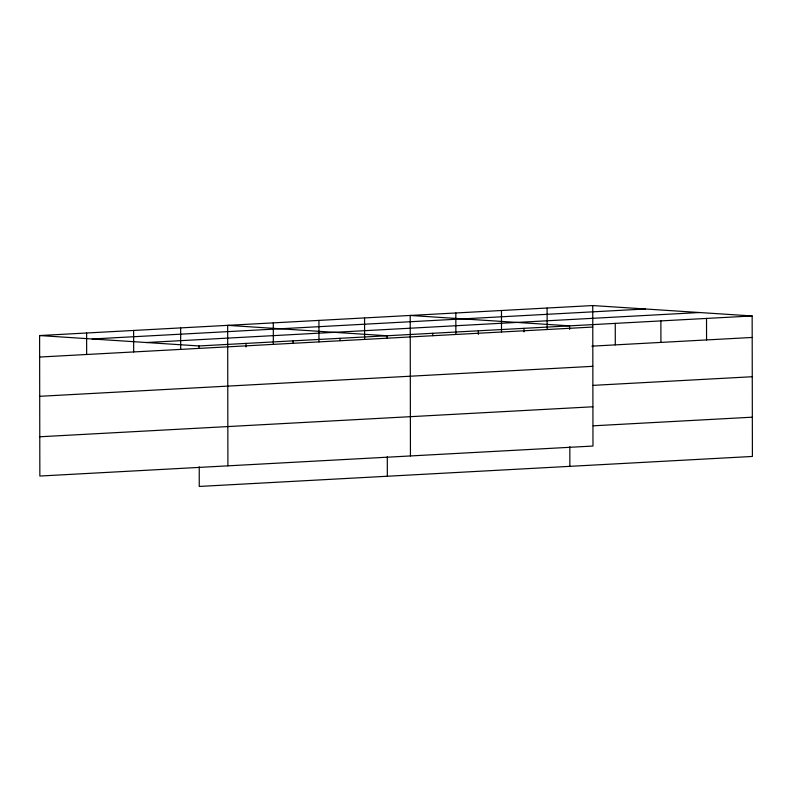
<?xml version="1.0" encoding="UTF-8"?>
<svg xmlns="http://www.w3.org/2000/svg" width="792" height="792" viewBox="0 0 792 792"><rect width="100%" height="100%" fill="white"/><g stroke="black" fill="none" stroke-linecap="round" stroke-linejoin="round"><path stroke-width="1.19" d="M592.743 305.554L592.98 446.045L39.847 476.042L39.6 335.551L592.743 305.554L752.153 315.958L752.4 456.449L199.257 486.446L199.228 466.815M92.209 338.976L645.351 308.989M146.411 342.52L699.544 312.523M39.6 335.551L199.02 345.955L752.153 315.958M39.64 357.043L592.772 327.047M591.852 346.153L752.192 337.461M39.709 396.307L592.842 366.32M593.159 385.358L752.261 376.725M39.778 436.768L592.921 406.781M593.228 425.809L752.331 417.186M706.523 318.433L706.563 339.936M660.884 320.908L660.924 342.401M615.255 323.383L615.295 344.876M569.626 329.442L569.616 325.858L410.207 315.454L410.444 455.945M569.834 446.718L569.864 466.349M547.104 308.029L547.143 329.522M523.987 328.333L523.987 331.917M501.475 310.504L501.504 331.997M478.348 330.808L478.358 334.392M455.836 312.979L455.875 334.471M432.719 333.283L432.719 335.669M387.09 338.144L387.08 335.758L227.67 325.354L227.908 465.844M387.298 456.618L387.328 476.249M364.567 317.929L364.607 339.422M340.065 338.303L340.065 340.689M318.938 320.404L318.968 341.897M293.05 340.857L293.05 343.243M273.299 322.879L273.339 344.372M246.035 343.401L246.035 346.985M199.02 345.955L199.02 348.341M180.655 327.898L180.685 349.391M133.63 330.452L133.67 351.945M86.615 332.996L86.655 354.489"/></g></svg>
